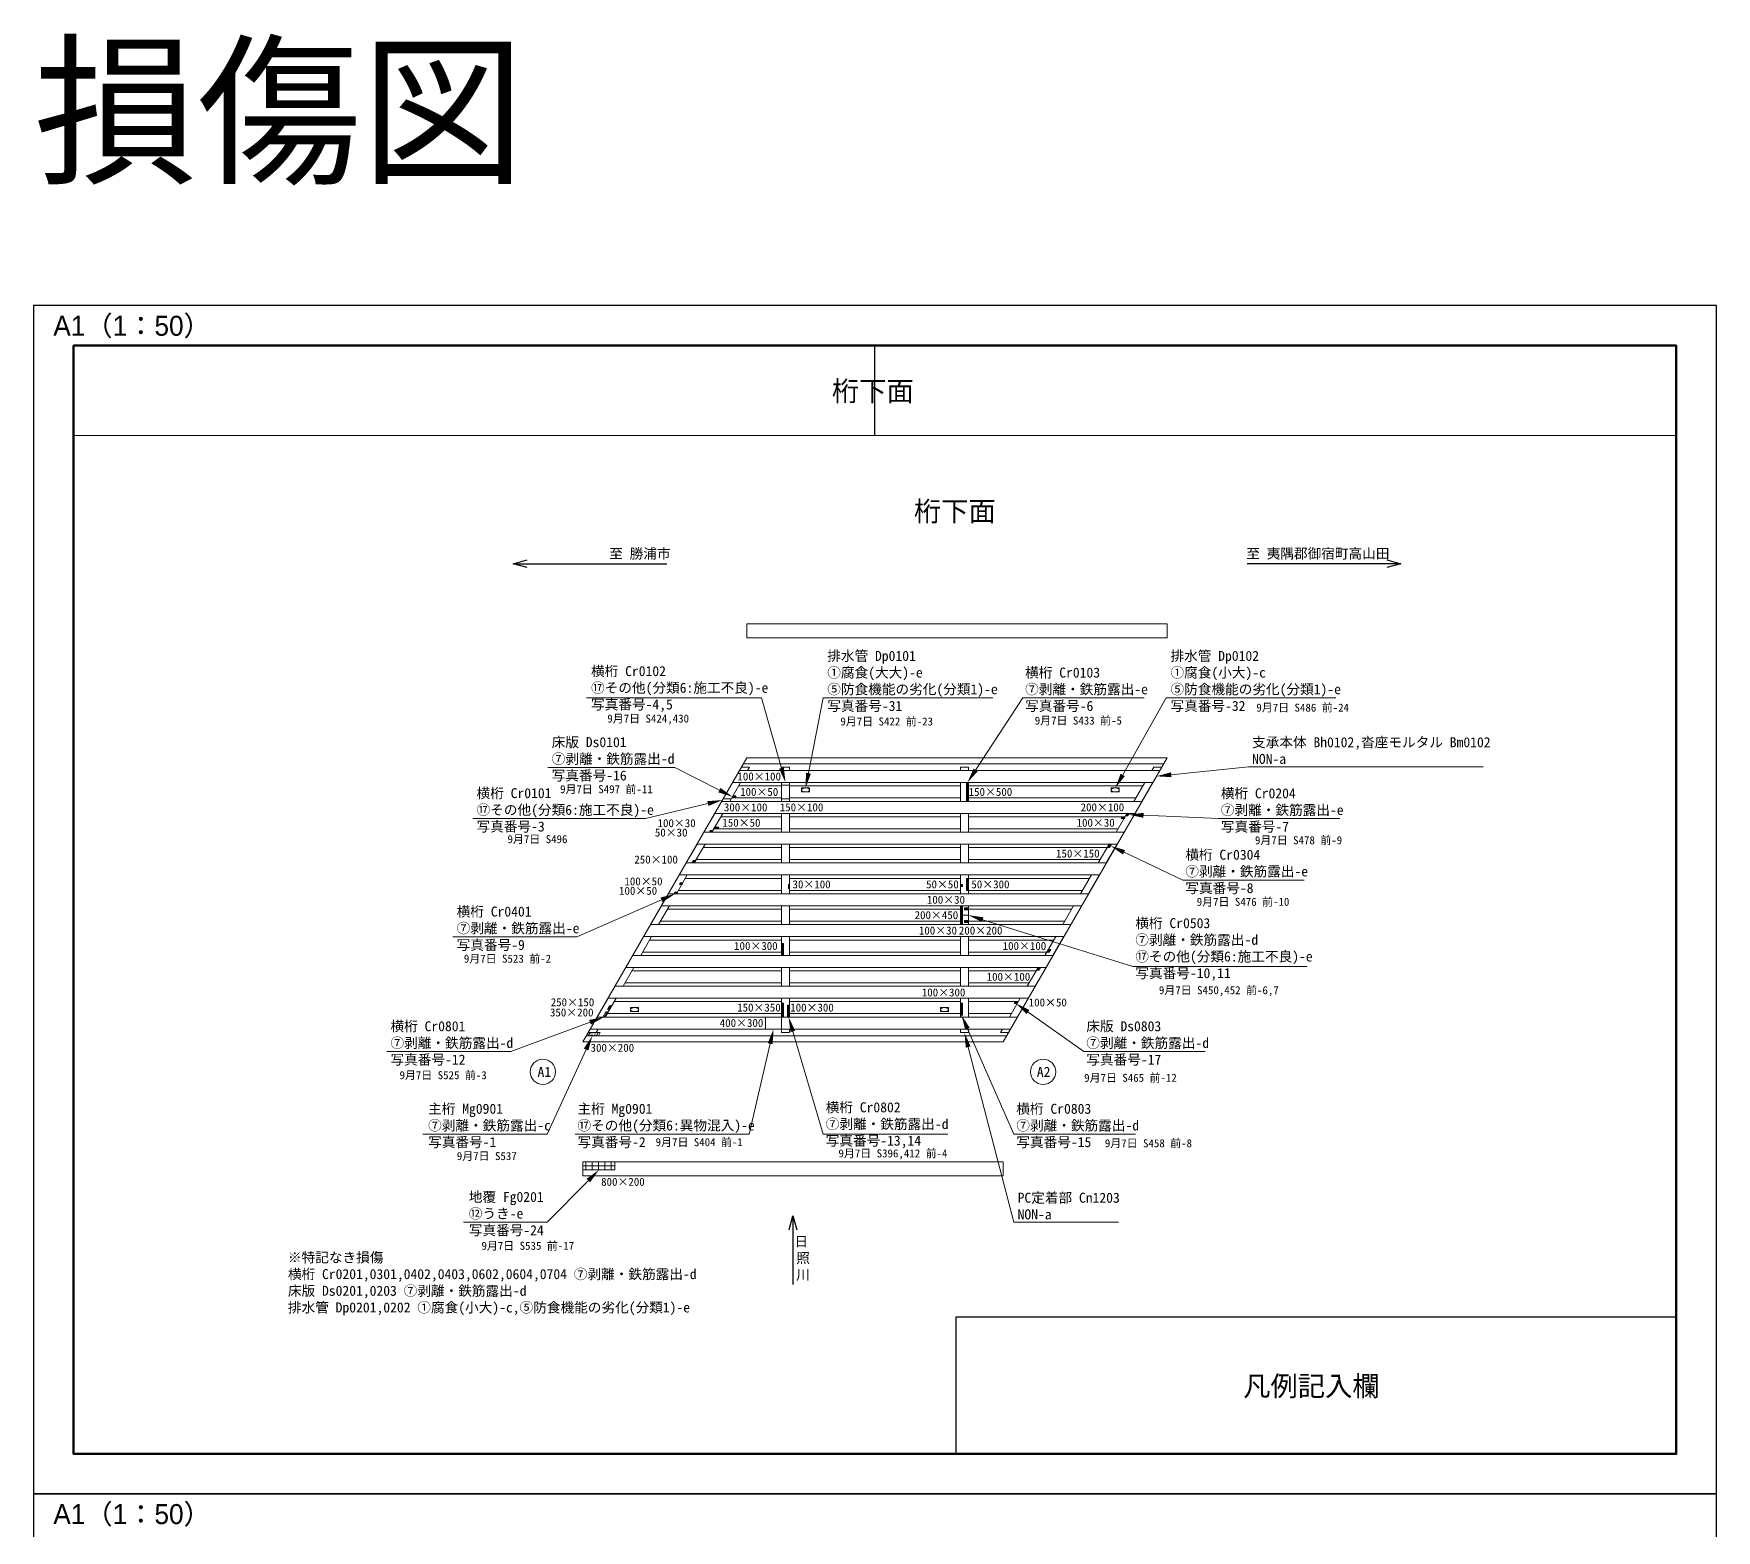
# Model space of a CAD drawing. Header units: millimetres. Extents: x 518650 to 560700, y 150326 to 246223.
# Drawn here: x 518650 to 560700, y 208817 to 246223 of the extents above; entities that cross this region are included whole.
import ezdxf
from ezdxf import colors
from ezdxf.entities.mleader import LeaderData, LeaderLine
from ezdxf.math import Vec2, Vec3

# ---------------------------------------------------------------- set-up
doc = ezdxf.new("R2010")
doc.units = ezdxf.units.MM
doc.linetypes.add('DASHED', pattern=[19.05, 12.7, -6.35])
doc.layers.get('Defpoints').update_dxf_attribs({"color": 4})
for name, color, linetype, lineweight in [('D-DCR-HCH1', 7, 'Continuous', 13), ('D-STR', 1, 'Continuous', 13), ('D-STR-HTXT', 7, 'Continuous', 13), ('D-STR-TXT', 7, 'Continuous', 13), ('D-TTL', 2, 'Continuous', 140), ('枠', 7, 'Continuous', 13)]:
    doc.layers.add(name, color=color, linetype=linetype, lineweight=lineweight)
doc.styles.add('MSゴシック', font='MS Gothic.ttf')
doc.styles.add('MtXpl__', font='MS PGothic.ttf')
doc.styles.get("Standard").update_dxf_attribs({"font": 'arial.ttf'})

# ---------------------------------------------------------------- blocks, each defined once
blk = doc.blocks.new('_Open30')
at = {"color": 0, "linetype": 'ByBlock', "lineweight": -2}
for p, q in [((-1, 0.27), (0, 0)), ((0, 0), (-1, -0.27)), ((0, 0), (-1, 0))]:
    blk.add_line(p, q, dxfattribs=at)

msp = doc.modelspace()

# ---------------------------------------------------------------- hatches: boundary and pattern name
at = {"layer": 'D-DCR-HCH1'}
h = msp.add_hatch(dxfattribs=at)
h.set_pattern_fill('ANSI31', color=256, scale=50, angle=45)
h.set_pattern_definition([(90, (-319.92, 1598.81), (-158.75, 0), [])])
h.paths.add_polyline_path([(532376, 218026), (532376, 217826), (533176, 217826), (533176, 218026)])

# ---------------------------------------------------------------- linework, layer by layer
at = {"layer": 'D-DCR-HCH1', "color": 1}
for p, q in [((541985, 227506), (541985, 227036)), ((537365, 221996), (537365, 221646)), ((537515, 221646), (537515, 221946)), ((541835, 221696), (541835, 221996))]:
    msp.add_line(p, q, dxfattribs=at)
at = {"layer": 'D-DCR-HCH1'}
for p, q in [((536123, 227146), (536198, 227146)), ((546001, 226736), (545964, 226671)), ((535597, 226309), (535572, 226266)), ((535663, 226373), (535763, 226373)), ((545836, 226629), (545911, 226629)), ((545507, 225879), (545557, 225966)), ((535165, 225561), (535128, 225496)), ((534844, 225004), (534819, 224961)), ((541985, 224811), (541985, 225111)), ((534708, 224769), (534683, 224726)), ((537525, 224961), (537525, 224861)), ((541835, 224961), (541835, 224911)), ((541835, 223956), (541835, 224426)), ((542010, 224351), (541910, 224351)), ((542010, 224031), (541910, 224031)), ((537365, 223186), (537365, 223486)), ((544038, 223336), (544001, 223271)), ((543778, 222886), (543741, 222821)), ((532980, 221776), (532905, 221646)), ((533015, 221838), (533065, 221924)), ((543168, 222009), (543243, 222009)), ((532376, 217926), (533176, 217926))]:
    msp.add_line(p, q, dxfattribs=at)
at = {"layer": 'D-DCR-HCH1', "color": 1}
for points in [[(537340, 227506), (537540, 227506), (537540, 227441), (537340, 227441)], [(541960, 227036), (542010, 227036), (542010, 227506), (541960, 227506)], [(535883, 227101), (536083, 227101), (536046, 227036), (535846, 227036)], [(537340, 227101), (537540, 227101), (537540, 227036), (537340, 227036)], [(541810, 223956), (542010, 223956), (542010, 224191), (541810, 224191)], [(537340, 221996), (537390, 221996), (537390, 221646), (537340, 221646)], [(537490, 221646), (537540, 221646), (537540, 221946), (537490, 221946)], [(541810, 221696), (541860, 221696), (541860, 221996), (541810, 221996)], [(532510, 221259), (532810, 221259), (532762, 221176), (532462, 221176)]]:
    msp.add_lwpolyline(points, close=True, dxfattribs=at)
at = {"layer": 'D-DCR-HCH1'}
for points in [[(536123, 227121), (536198, 227121), (536198, 227171), (536123, 227171)], [(545848, 226651), (545923, 226651), (545898, 226608), (545823, 226608)], [(545972, 226736), (546030, 226736), (545993, 226671), (545935, 226671)], [(535568, 226309), (535626, 226309), (535601, 226266), (535543, 226266)], [(535675, 226394), (535775, 226394), (535750, 226351), (535650, 226351)], [(545528, 225966), (545585, 225966), (545535, 225879), (545478, 225879)], [(535136, 225561), (535194, 225561), (535156, 225496), (535099, 225496)], [(534815, 225004), (534873, 225004), (534848, 224961), (534790, 224961)], [(541960, 224811), (542010, 224811), (542010, 225111), (541960, 225111)], [(534679, 224769), (534737, 224769), (534712, 224726), (534654, 224726)], [(537510, 224861), (537540, 224861), (537540, 224961), (537510, 224961)], [(541810, 224911), (541860, 224911), (541860, 224961), (541810, 224961)], [(541810, 223956), (541860, 223956), (541860, 224426), (541810, 224426)], [(541910, 224376), (541910, 224326), (542010, 224326), (542010, 224376)], [(541910, 224056), (541910, 224006), (542010, 224006), (542010, 224056)], [(537340, 223186), (537390, 223186), (537390, 223486), (537340, 223486)], [(544009, 223336), (544067, 223336), (544030, 223271), (543972, 223271)], [(543750, 222886), (543807, 222886), (543770, 222821), (543712, 222821)], [(543181, 222031), (543256, 222031), (543231, 221988), (543156, 221988)], [(532951, 221776), (533009, 221776), (532934, 221646), (532876, 221646)], [(533037, 221924), (533094, 221924), (533044, 221838), (532987, 221838)], [(537340, 221646), (536940, 221646), (536940, 221346), (537340, 221346)], [(532376, 217826), (533176, 217826), (533176, 218026), (532376, 218026)]]:
    msp.add_lwpolyline(points, close=True, dxfattribs=at)
at = {"layer": 'D-DCR-HCH1', "color": 1, "linetype": 'DASHED', "ltscale": 5}
msp.add_lwpolyline([(532548, 221247), (532758, 221247), (532724, 221189), (532514, 221189)], close=True, dxfattribs=at)
at = {"layer": 'D-DCR-HCH1'}
for centre in [(537940, 227321), (545681, 227321), (533669, 221831), (541410, 221831)]:
    msp.add_ellipse(centre, major_axis=(-100, 0), ratio=0.5, dxfattribs=at)
at = {"layer": 'D-STR', "color": 0}
for p, q in [((536475, 228126), (532376, 221026)), ((546888, 227976), (536388, 227976)), ((536475, 228126), (546975, 228126)), ((542876, 221026), (546975, 228126)), ((546617, 227506), (536117, 227506)), ((546790, 227806), (536290, 227806)), ((537340, 227121), (536095, 227121)), ((537340, 227421), (536268, 227421)), ((541810, 227421), (537540, 227421)), ((541810, 227121), (537540, 227121)), ((546368, 227421), (542010, 227421)), ((546195, 227121), (542010, 227121)), ((546172, 226736), (535672, 226736)), ((537340, 226651), (535823, 226651)), ((546346, 227036), (535846, 227036)), ((541810, 226651), (537540, 226651)), ((545923, 226651), (542010, 226651)), ((545901, 226266), (535401, 226266)), ((537340, 226351), (535650, 226351)), ((541810, 226351), (537540, 226351)), ((545750, 226351), (542010, 226351)), ((545728, 225966), (535228, 225966)), ((537340, 225881), (535379, 225881)), ((541810, 225881), (537540, 225881)), ((545479, 225881), (542010, 225881)), ((545456, 225496), (534956, 225496)), ((537340, 225581), (535205, 225581)), ((541810, 225581), (537540, 225581)), ((545305, 225581), (542010, 225581)), ((545283, 225196), (534783, 225196)), ((537340, 225111), (534934, 225111)), ((541810, 225111), (537540, 225111)), ((545034, 225111), (542010, 225111)), ((545012, 224726), (534512, 224726)), ((537340, 224811), (534761, 224811)), ((541810, 224811), (537540, 224811)), ((544861, 224811), (542010, 224811)), ((544839, 224426), (534339, 224426)), ((537340, 224341), (534490, 224341)), ((541810, 224341), (537540, 224341)), ((544590, 224341), (542010, 224341)), ((544567, 223956), (534067, 223956)), ((537340, 224041), (534316, 224041)), ((541810, 224041), (537540, 224041)), ((544416, 224041), (542010, 224041)), ((544394, 223656), (533894, 223656)), ((537340, 223571), (534045, 223571)), ((541810, 223571), (537540, 223571)), ((544145, 223571), (542010, 223571)), ((543950, 222886), (533450, 222886)), ((544123, 223186), (533623, 223186)), ((537340, 223271), (533872, 223271)), ((541810, 223271), (537540, 223271)), ((543972, 223271), (542010, 223271)), ((537340, 222501), (533427, 222501)), ((537340, 222801), (533600, 222801)), ((541810, 222801), (537540, 222801)), ((541810, 222501), (537540, 222501)), ((543700, 222801), (542010, 222801)), ((543527, 222501), (542010, 222501)), ((543505, 222116), (533005, 222116)), ((537340, 222031), (533156, 222031)), ((543678, 222416), (533178, 222416)), ((541810, 222031), (537540, 222031)), ((543256, 222031), (542010, 222031)), ((543234, 221646), (532734, 221646)), ((537340, 221731), (532983, 221731)), ((541810, 221731), (537540, 221731)), ((543083, 221731), (542010, 221731)), ((543060, 221346), (532560, 221346)), ((532376, 221026), (542876, 221026)), ((542962, 221176), (532462, 221176))]:
    msp.add_line(p, q, dxfattribs=at)
for points in [[(536475, 231476), (536475, 231126), (546975, 231126), (546975, 231476)], [(535846, 227036), (536046, 227036), (536317, 227506), (536117, 227506)], [(536290, 227806), (536490, 227806), (536540, 227893), (536340, 227893)], [(537340, 227893), (537540, 227893), (537540, 227806), (537340, 227806)], [(537340, 227506), (537540, 227506), (537540, 227036), (537340, 227036)], [(541810, 227893), (542010, 227893), (542010, 227806), (541810, 227806)], [(541810, 227506), (542010, 227506), (542010, 227036), (541810, 227036)], [(546146, 227036), (546346, 227036), (546617, 227506), (546417, 227506)], [(546590, 227806), (546790, 227806), (546840, 227893), (546640, 227893)], [(537840, 227271), (538040, 227271), (538040, 227371), (537840, 227371)], [(545581, 227271), (545781, 227271), (545781, 227371), (545581, 227371)], [(535401, 226266), (535601, 226266), (535872, 226736), (535672, 226736)], [(537340, 226736), (537540, 226736), (537540, 226266), (537340, 226266)], [(541810, 226736), (542010, 226736), (542010, 226266), (541810, 226266)], [(545701, 226266), (545901, 226266), (546172, 226736), (545972, 226736)], [(534956, 225496), (535156, 225496), (535428, 225966), (535228, 225966)], [(537340, 225966), (537540, 225966), (537540, 225496), (537340, 225496)], [(541810, 225966), (542010, 225966), (542010, 225496), (541810, 225496)], [(545256, 225496), (545456, 225496), (545728, 225966), (545528, 225966)], [(534512, 224726), (534712, 224726), (534983, 225196), (534783, 225196)], [(537340, 225196), (537540, 225196), (537540, 224726), (537340, 224726)], [(541810, 225196), (542010, 225196), (542010, 224726), (541810, 224726)], [(544812, 224726), (545012, 224726), (545283, 225196), (545083, 225196)], [(534067, 223956), (534267, 223956), (534539, 224426), (534339, 224426)], [(537340, 224426), (537540, 224426), (537540, 223956), (537340, 223956)], [(541810, 224426), (542010, 224426), (542010, 223956), (541810, 223956)], [(544367, 223956), (544567, 223956), (544839, 224426), (544639, 224426)], [(533623, 223186), (533823, 223186), (534094, 223656), (533894, 223656)], [(537340, 223656), (537540, 223656), (537540, 223186), (537340, 223186)], [(541810, 223656), (542010, 223656), (542010, 223186), (541810, 223186)], [(543923, 223186), (544123, 223186), (544394, 223656), (544194, 223656)], [(533178, 222416), (533378, 222416), (533650, 222886), (533450, 222886)], [(537340, 222886), (537540, 222886), (537540, 222416), (537340, 222416)], [(541810, 222886), (542010, 222886), (542010, 222416), (541810, 222416)], [(543478, 222416), (543678, 222416), (543950, 222886), (543750, 222886)], [(532734, 221646), (532934, 221646), (533205, 222116), (533005, 222116)], [(537340, 222116), (537540, 222116), (537540, 221646), (537340, 221646)], [(541810, 222116), (542010, 222116), (542010, 221646), (541810, 221646)], [(543034, 221646), (543234, 221646), (543505, 222116), (543305, 222116)], [(533569, 221781), (533769, 221781), (533769, 221881), (533569, 221881)], [(541310, 221781), (541510, 221781), (541510, 221881), (541310, 221881)], [(532510, 221259), (532710, 221259), (532760, 221346), (532560, 221346)], [(537340, 221346), (537540, 221346), (537540, 221259), (537340, 221259)], [(541810, 221346), (542010, 221346), (542010, 221259), (541810, 221259)], [(542810, 221259), (543010, 221259), (543060, 221346), (542860, 221346)], [(532376, 218026), (532376, 217676), (542876, 217676), (542876, 218026)]]:
    msp.add_lwpolyline(points, close=True, dxfattribs=at)
at = {"layer": 'D-STR-HTXT', "linetype": 'ByBlock', "lineweight": -2}
for p, q in [((531601, 232976), (534475, 232976)), ((551849, 232976), (548975, 232976))]:
    msp.add_line(p, q, dxfattribs=at)
for points in [[(530981, 232976), (531601, 232976)], [(552468, 232976), (551849, 232976)]]:
    msp.add_lwpolyline(points, dxfattribs=at)
at = {"layer": 'D-STR-TXT'}
for centre in [(531376, 220276), (543876, 220276)]:
    msp.add_circle(centre, 315, dxfattribs=at)
at = {"layer": 'D-TTL', "linetype": 'Continuous'}
msp.add_lwpolyline([(519650, 238426), (559700, 238426), (559700, 210726), (519650, 210726)], close=True, dxfattribs=at)
at = {"layer": 'Defpoints'}
msp.add_line((539675, 236184), (539675, 238426), dxfattribs=at)
at = {"layer": 'Defpoints', "linetype": 'Continuous'}
for points in [[(518650, 209726), (560700, 209726), (560700, 239426), (518650, 239426)], [(518650, 180026), (560700, 180026), (560700, 209726), (518650, 209726)]]:
    msp.add_lwpolyline(points, close=True, dxfattribs=at)
at = {"layer": 'Defpoints'}
msp.add_lwpolyline([(541693, 210726), (559700, 210726), (559700, 214141), (541693, 214141)], close=True, dxfattribs=at)
at = {"layer": '枠'}
msp.add_lwpolyline([(519650, 236184), (519650, 210726), (559700, 210726), (559700, 236184)], close=True, dxfattribs=at)

# ---------------------------------------------------------------- block references
at = {"layer": 'D-STR-HTXT', "lineweight": -2, "xscale": 350, "yscale": 350, "zscale": 350, "rotation": 180}
msp.add_blockref('_Open30', (530631, 232976), dxfattribs=at)
at = {"layer": 'D-STR-HTXT', "lineweight": -2, "xscale": 350, "yscale": 350, "zscale": 350}
msp.add_blockref('_Open30', (552818, 232976), dxfattribs=at)

# ---------------------------------------------------------------- texts
at = {"layer": 'D-STR-HTXT', "style": 'MSゴシック'}
for s, p in [('至 勝浦市', (533033, 233105)), ('至 夷隅郡御宿町高山田', (548952, 233106)), ('日', (537662, 215914)), ('照', (537708, 215497)), ('川', (537705, 215081))]:
    msp.add_text(s, height=250, dxfattribs=at).set_placement(p)
at = {"layer": 'D-STR-HTXT', "color": 1, "char_height": 250, "attachment_point": 7, "style": 'MSゴシック'}
for s, insert in [('横桁 Cr0102\\P⑰その他(分類6:施工不良)-e\\P写真番号-4,5', (532579, 229269)), ('横桁 Cr0103\\P⑦剥離・鉄筋露出-e\\P写真番号-6', (543427, 229269)), ('横桁 Cr0101\\P⑰その他(分類6:施工不良)-e\\P写真番号-3', (529718, 226255)), ('横桁 Cr0503\\P⑦剥離・鉄筋露出-d\\P⑰その他(分類6:施工不良)-e\\P写真番号-10,11', (546181, 222553)), ('主桁 Mg0901\\P⑦剥離・鉄筋露出-c\\P写真番号-1', (528508, 218367)), ('横桁 Cr0802\\P⑦剥離・鉄筋露出-d\\P写真番号-13,14', (538443, 218367)), ('横桁 Cr0803\\P⑦剥離・鉄筋露出-d\\P写真番号-15', (543207, 218367))]:
    msp.add_mtext_dynamic_manual_height_columns(s, width=4536.57, gutter_width=25, heights=[0], dxfattribs=dict(at, insert=insert))
at = {"layer": 'D-STR-HTXT', "char_height": 250, "attachment_point": 7, "style": 'MSゴシック'}
for s, width, insert in [('排水管 Dp0101\\P①腐食(大大)-e\\P⑤防食機能の劣化(分類1)-e\\P写真番号-31', 4536.57, (538482, 229269)), ('排水管 Dp0102\\P①腐食(小大)-c\\P⑤防食機能の劣化(分類1)-e\\P写真番号-32', 4536.57, (547059, 229269)), ('床版 Ds0101\\P⑦剥離・鉄筋露出-d\\P写真番号-16', 4536.57, (531596, 227530)), ('支承本体 Bh0102,沓座モルタル Bm0102\\PNON-a', 8255.5, (549098, 227968)), ('横桁 Cr0204\\P⑦剥離・鉄筋露出-e\\P写真番号-7', 4536.57, (548317, 226251)), ('横桁 Cr0304\\P⑦剥離・鉄筋露出-e\\P写真番号-8', 4536.57, (547430, 224716)), ('横桁 Cr0401\\P⑦剥離・鉄筋露出-e\\P写真番号-9', 4536.57, (529221, 223296)), ('横桁 Cr0801\\P⑦剥離・鉄筋露出-d\\P写真番号-12', 4536.57, (527567, 220430)), ('床版 Ds0803\\P⑦剥離・鉄筋露出-d\\P写真番号-17', 4536.57, (544956, 220430)), ('主桁 Mg0901\\P⑰その他(分類6:異物混入)-e\\P写真番号-2', 4536.57, (532240, 218367)), ('地覆 Fg0201\\P⑫うき-e\\P写真番号-24', 4536.57, (529524, 216165)), ('PC定着部 Cn1203\\PNON-a', 4536.57, (543239, 216584)), ('※特記なき損傷\\P横桁 Cr0201,0301,0402,0403,0602,0604,0704 ⑦剥離・鉄筋露出-d\\P床版 Ds0201,0203 ⑦剥離・鉄筋露出-d\\P排水管 Dp0201,0202 ①腐食(小大)-c,⑤防食機能の劣化(分類1)-e', 12443, (525004, 214191))]:
    msp.add_mtext_dynamic_manual_height_columns(s, width=width, gutter_width=25, heights=[0], dxfattribs=dict(at, insert=insert))
at = {"layer": 'D-STR-TXT'}
for s, height, style, p in [('桁下面', 500, 'MtXpl__', (538599, 237042)), ('桁下面', 500, 'MtXpl__', (540648, 234038)), ('A1', 250, 'MSゴシック', (531242, 220151)), ('A2', 250, 'MSゴシック', (543720, 220151))]:
    msp.add_text(s, height=height, dxfattribs=dict(at, style=style)).set_placement(p)
at = {"layer": 'D-STR-TXT', "style": 'MSゴシック'}
for s, width, insert, char_height, attachment_point in [('損傷図', 15707.95, (518650, 242426), 3000, 7), ('100×50', 4536.57, (536781, 227271), 200, 5), ('200×100', 4536.57, (545358, 226886), 200, 5), ('50×30', 4536.57, (534582, 226255), 200, 5), ('100×30', 4536.57, (534718, 226490), 200, 5), ('150×50', 4536.57, (536337, 226501), 200, 5), ('100×30', 4536.57, (545189, 226501), 200, 5), ('150×150', 4536.57, (544744, 225731), 200, 5), ('250×100', 4536.57, (534205, 225581), 200, 5), ('100×50', 4536.57, (533890, 225035), 200, 5), ('30×100', 4536.57, (538090, 224961), 200, 5), ('50×50', 4536.57, (541360, 224961), 200, 5), ('50×300', 4536.57, (542560, 224961), 200, 5), ('100×50', 4536.57, (533755, 224800), 200, 5), ('100×30', 4536.57, (541448, 224576), 200, 5), ('200×450', 4536.57, (541210, 224191), 200, 5), ('100×30', 4536.57, (541248, 223806), 200, 5), ('100×300', 4536.57, (536698, 223421), 200, 5), ('100×100', 4536.57, (543410, 223421), 200, 5), ('100×100', 4536.57, (543010, 222651), 200, 5), ('250×150', 4536.57, (532116, 222014), 200, 5), ('100×50', 4536.57, (543993, 222009), 200, 5), ('350×200', 4536.57, (532097, 221759), 200, 5), ('400×300', 4536.57, (536340, 221496), 200, 5), ('800×200', 4536.57, (533376, 217526), 200, 5)]:
    msp.add_mtext_dynamic_manual_height_columns(s, width=width, gutter_width=25, heights=[0], dxfattribs=dict(at, insert=insert, char_height=char_height, attachment_point=attachment_point))
at = {"layer": 'D-STR-TXT', "color": 1, "char_height": 200, "attachment_point": 5, "style": 'MSゴシック'}
for s, insert in [('100×100', (536781, 227656)), ('150×500', (542560, 227271)), ('300×100', (536443, 226886)), ('150×100', (537840, 226886)), ('200×200', (542315, 223806)), ('100×300', (541389, 222260)), ('150×350', (536775, 221881)), ('100×300', (538101, 221881)), ('300×200', (533112, 220876))]:
    msp.add_mtext_dynamic_manual_height_columns(s, width=4536.57, gutter_width=25, heights=[0], dxfattribs=dict(at, insert=insert))
at = {"layer": 'Defpoints', "style": 'MtXpl__'}
for s, p in [('A1（1：50）', (519142, 238673)), ('凡例記入欄', (548876, 212174)), ('A1（1：50）', (519142, 208973))]:
    msp.add_text(s, height=500, dxfattribs=at).set_placement(p)
at = {"layer": 'Defpoints', "char_height": 200, "attachment_point": 7, "style": 'MSゴシック'}
for s, insert in [('\\A1;9月7日 {\\A0;S424,430}', (532986, 228954)), ('\\A1;9月7日 {\\A0;S433 前-5}', (543667, 228932)), ('\\A1;9月7日 S486 前-24', (549205, 229256)), ('\\A1;9月7日 {\\A0;S422 前-23}', (538810, 228910)), ('\\A1;9月7日 {\\A0;S497 前-11}', (531806, 227218)), ('\\A1;9月7日 {\\A0;S496}', (530492, 225969)), ('\\A1;9月7日 {\\A0;S478 前-9}', (549170, 225942)), ('\\A1;9月7日 {\\A0;S476 前-10}', (547715, 224403)), ('\\A1;9月7日 {\\A0;S523 前-2}', (529401, 222982)), ('\\A1;9月7日 {\\A0;S450,452 前-6,7}', (546770, 222165)), ('\\A1;9月7日 {\\A0;S525 前-3}', (527793, 220070)), ('\\A1;9月7日 {\\A0;S465 前-12}', (544902, 220004)), ('\\A1;9月7日 {\\A0;S537}', (529225, 218048)), ('\\A1;9月7日 {\\A0;S404 前-1}', (534193, 218396)), ('\\A1;9月7日 {\\A0;S396,412 前-4}', (538762, 218087)), ('\\A1;9月7日 {\\A0;S458 前-8}', (545419, 218368)), ('\\A1;9月7日 {\\A0;S535 前-17}', (529841, 215806))]:
    msp.add_mtext_dynamic_manual_height_columns(s, width=4536.57, gutter_width=25, heights=[0], dxfattribs=dict(at, insert=insert))

# ---------------------------------------------------------------- leaders
at = {"layer": 'D-STR-HTXT', "color": 1}
ml = msp.add_multileader_mtext('Standard', dxfattribs=at)
ml.set_content('')
ml.set_leader_properties(color=256, linetype='ByLayer', lineweight=13)
ml.build(insert=Vec2(0, 0))
ml.multileader.update_dxf_attribs({"text_left_attachment_type": 8, "text_right_attachment_type": 5, "dogleg_length": 5000, "arrow_head_size": 375})
ctx = ml.context
ctx.base_point, ctx.char_height, ctx.arrow_head_size, ctx.landing_gap_size, ctx.plane_origin = Vec3(532465, 229622), 100, 375, 1, Vec3(542272, 228755)
ctx.left_attachment, ctx.right_attachment = 8, 5
notes = []
notes.append((ctx, [(0, (1, 1, 0), (536842, 229622), (-1, 0), 4378, [(0, [(537440, 227506)], 0, [])])]))
ctx.mtext, ml.multileader.dxf.content_type = None, 0
at = {"layer": 'D-STR-HTXT'}
ml = msp.add_multileader_mtext('Standard', dxfattribs=at)
ml.set_content('')
ml.set_leader_properties(color=256, linetype='ByLayer', lineweight=13)
ml.build(insert=Vec2(0, 0))
ml.multileader.update_dxf_attribs({"text_left_attachment_type": 8, "text_right_attachment_type": 5, "dogleg_length": 5000, "arrow_head_size": 375})
ctx = ml.context
ctx.base_point, ctx.char_height, ctx.arrow_head_size, ctx.landing_gap_size, ctx.plane_origin = Vec3(542617, 229622), 100, 375, 1, Vec3(534169, 228755)
ctx.left_attachment, ctx.right_attachment = 8, 5
notes.append((ctx, [(0, (1, 1, 0), (538376, 229622), (1, 0), 4241, [(0, [(537940, 227371)], 0, [])])]))
ctx.mtext, ml.multileader.dxf.content_type = None, 0
at = {"layer": 'D-STR-HTXT', "color": 1}
ml = msp.add_multileader_mtext('Standard', dxfattribs=at)
ml.set_content('')
ml.set_leader_properties(color=256, linetype='ByLayer', lineweight=13)
ml.build(insert=Vec2(0, 0))
ml.multileader.update_dxf_attribs({"text_left_attachment_type": 8, "text_right_attachment_type": 5, "dogleg_length": 5000, "arrow_head_size": 375})
ctx = ml.context
ctx.base_point, ctx.char_height, ctx.arrow_head_size, ctx.landing_gap_size, ctx.plane_origin = Vec3(546401, 229622), 100, 375, 1, Vec3(542290, 228755)
ctx.left_attachment, ctx.right_attachment = 8, 5
notes.append((ctx, [(0, (1, 1, 0), (543367, 229622), (1, 0), 3034, [(0, [(541985, 227506)], 0, [])])]))
ctx.mtext, ml.multileader.dxf.content_type = None, 0
at = {"layer": 'D-STR-HTXT'}
ml = msp.add_multileader_mtext('Standard', dxfattribs=at)
ml.set_content('')
ml.set_leader_properties(color=256, linetype='ByLayer', lineweight=13)
ml.build(insert=Vec2(0, 0))
ml.multileader.update_dxf_attribs({"text_left_attachment_type": 8, "text_right_attachment_type": 5, "dogleg_length": 5000, "arrow_head_size": 375})
ctx = ml.context
ctx.base_point, ctx.char_height, ctx.arrow_head_size, ctx.landing_gap_size, ctx.plane_origin = Vec3(551194, 229622), 100, 375, 1, Vec3(542746, 228755)
ctx.left_attachment, ctx.right_attachment = 8, 5
notes.append((ctx, [(0, (1, 1, 0), (546953, 229622), (1, 0), 4241, [(0, [(545681, 227371)], 0, [])])]))
ctx.mtext, ml.multileader.dxf.content_type = None, 0
ml = msp.add_multileader_mtext('Standard', dxfattribs=at)
ml.set_content('')
ml.set_leader_properties(color=256, linetype='ByLayer', lineweight=13)
ml.build(insert=Vec2(0, 0))
ml.multileader.update_dxf_attribs({"text_left_attachment_type": 8, "text_right_attachment_type": 5, "dogleg_length": 5000, "arrow_head_size": 375})
ctx = ml.context
ctx.base_point, ctx.char_height, ctx.arrow_head_size, ctx.landing_gap_size, ctx.plane_origin = Vec3(531502, 227884), 100, 375, 1, Vec3(540102, 227017)
ctx.left_attachment, ctx.right_attachment = 8, 5
notes.append((ctx, [(0, (1, 1, 0), (534672, 227884), (-1, 0), 3170, [(0, [(536123, 227146)], 0, [])])]))
ctx.mtext, ml.multileader.dxf.content_type = None, 0
ml = msp.add_multileader_mtext('Standard', dxfattribs=at)
ml.set_content('')
ml.set_leader_properties(color=256, linetype='ByLayer', lineweight=13)
ml.build(insert=Vec2(0, 0))
ml.multileader.update_dxf_attribs({"text_left_attachment_type": 8, "text_right_attachment_type": 5, "dogleg_length": 5000, "arrow_head_size": 375})
ctx = ml.context
ctx.base_point, ctx.char_height, ctx.arrow_head_size, ctx.landing_gap_size, ctx.plane_origin = Vec3(554876, 227903), 100, 375, 1, Vec3(547929, 227035)
ctx.left_attachment, ctx.right_attachment = 8, 5
notes.append((ctx, [(0, (1, 1, 0), (549006, 227903), (1, 0), 5870, [(0, [(546707, 227663)], 0, [])])]))
ctx.mtext, ml.multileader.dxf.content_type = None, 0
at = {"layer": 'D-STR-HTXT', "color": 1}
ml = msp.add_multileader_mtext('Standard', dxfattribs=at)
ml.set_content('')
ml.set_leader_properties(color=256, linetype='ByLayer', lineweight=13)
ml.build(insert=Vec2(0, 0))
ml.multileader.update_dxf_attribs({"text_left_attachment_type": 8, "text_right_attachment_type": 5, "dogleg_length": 5000, "arrow_head_size": 375})
ctx = ml.context
ctx.base_point, ctx.char_height, ctx.arrow_head_size, ctx.landing_gap_size, ctx.plane_origin = Vec3(529622, 226609), 100, 375, 1, Vec3(539365, 225741)
ctx.left_attachment, ctx.right_attachment = 8, 5
notes.append((ctx, [(0, (1, 1, 0), (533936, 226609), (-1, 0), 4314, [(0, [(535864, 227068)], 0, [])])]))
ctx.mtext, ml.multileader.dxf.content_type = None, 0
at = {"layer": 'D-STR-HTXT'}
ml = msp.add_multileader_mtext('Standard', dxfattribs=at)
ml.set_content('')
ml.set_leader_properties(color=256, linetype='ByLayer', lineweight=13)
ml.build(insert=Vec2(0, 0))
ml.multileader.update_dxf_attribs({"text_left_attachment_type": 8, "text_right_attachment_type": 5, "dogleg_length": 5000, "arrow_head_size": 375})
ctx = ml.context
ctx.base_point, ctx.char_height, ctx.arrow_head_size, ctx.landing_gap_size, ctx.plane_origin = Vec3(551290, 226605), 100, 375, 1, Vec3(547180, 225738)
ctx.left_attachment, ctx.right_attachment = 8, 5
notes.append((ctx, [(0, (1, 1, 0), (548257, 226605), (1, 0), 3034, [(0, [(546011, 226704)], 0, [])])]))
ctx.mtext, ml.multileader.dxf.content_type = None, 0
ml = msp.add_multileader_mtext('Standard', dxfattribs=at)
ml.set_content('')
ml.set_leader_properties(color=256, linetype='ByLayer', lineweight=13)
ml.build(insert=Vec2(0, 0))
ml.multileader.update_dxf_attribs({"text_left_attachment_type": 8, "text_right_attachment_type": 5, "dogleg_length": 5000, "arrow_head_size": 375})
ctx = ml.context
ctx.base_point, ctx.char_height, ctx.arrow_head_size, ctx.landing_gap_size, ctx.plane_origin = Vec3(550404, 225069), 100, 375, 1, Vec3(546293, 224202)
ctx.left_attachment, ctx.right_attachment = 8, 5
notes.append((ctx, [(0, (1, 1, 0), (547370, 225069), (1, 0), 3034, [(0, [(545560, 225923)], 0, [])])]))
ctx.mtext, ml.multileader.dxf.content_type = None, 0
ml = msp.add_multileader_mtext('Standard', dxfattribs=at)
ml.set_content('')
ml.set_leader_properties(color=256, linetype='ByLayer', lineweight=13)
ml.build(insert=Vec2(0, 0))
ml.multileader.update_dxf_attribs({"text_left_attachment_type": 8, "text_right_attachment_type": 5, "dogleg_length": 5000, "arrow_head_size": 375})
ctx = ml.context
ctx.base_point, ctx.char_height, ctx.arrow_head_size, ctx.landing_gap_size, ctx.plane_origin = Vec3(529129, 223650), 100, 375, 1, Vec3(537657, 222782)
ctx.left_attachment, ctx.right_attachment = 8, 5
notes.append((ctx, [(0, (1, 1, 0), (532228, 223650), (-1, 0), 3099, [(0, [(534683, 224726)], 0, [])])]))
ctx.mtext, ml.multileader.dxf.content_type = None, 0
at = {"layer": 'D-STR-HTXT', "color": 1}
ml = msp.add_multileader_mtext('Standard', dxfattribs=at)
ml.set_content('')
ml.set_leader_properties(color=256, linetype='ByLayer', lineweight=13)
ml.build(insert=Vec2(0, 0))
ml.multileader.update_dxf_attribs({"text_left_attachment_type": 8, "text_right_attachment_type": 5, "dogleg_length": 5000, "arrow_head_size": 375})
ctx = ml.context
ctx.base_point, ctx.char_height, ctx.arrow_head_size, ctx.landing_gap_size, ctx.plane_origin = Vec3(550479, 222907), 100, 375, 1, Vec3(545044, 222039)
ctx.left_attachment, ctx.right_attachment = 8, 5
notes.append((ctx, [(0, (1, 1, 0), (546121, 222907), (1, 0), 4357, [(0, [(542010, 224191)], 0, [])])]))
ctx.mtext, ml.multileader.dxf.content_type = None, 0
at = {"layer": 'D-STR-HTXT'}
ml = msp.add_multileader_mtext('Standard', dxfattribs=at)
ml.set_content('')
ml.set_leader_properties(color=256, linetype='ByLayer', lineweight=13)
ml.build(insert=Vec2(0, 0))
ml.multileader.update_dxf_attribs({"text_left_attachment_type": 8, "text_right_attachment_type": 5, "dogleg_length": 5000, "arrow_head_size": 375})
ctx = ml.context
ctx.base_point, ctx.char_height, ctx.arrow_head_size, ctx.landing_gap_size, ctx.plane_origin = Vec3(527475, 220784), 100, 375, 1, Vec3(536002, 219917)
ctx.left_attachment, ctx.right_attachment = 8, 5
notes.append((ctx, [(0, (1, 1, 0), (530573, 220784), (-1, 0), 3099, [(0, [(532905, 221646)], 0, [])])]))
ctx.mtext, ml.multileader.dxf.content_type = None, 0
at = {"layer": 'D-STR-HTXT', "color": 1}
ml = msp.add_multileader_mtext('Standard', dxfattribs=at)
ml.set_content('')
ml.set_leader_properties(color=256, linetype='ByLayer', lineweight=13)
ml.build(insert=Vec2(0, 0))
ml.multileader.update_dxf_attribs({"text_left_attachment_type": 8, "text_right_attachment_type": 5, "dogleg_length": 5000, "arrow_head_size": 375})
ctx = ml.context
ctx.base_point, ctx.char_height, ctx.arrow_head_size, ctx.landing_gap_size, ctx.plane_origin = Vec3(541498, 218720), 100, 375, 1, Vec3(537306, 217853)
ctx.left_attachment, ctx.right_attachment = 8, 5
notes.append((ctx, [(0, (1, 1, 0), (538383, 218720), (1, 0), 3114, [(0, [(537515, 221646)], 0, [])])]))
ctx.mtext, ml.multileader.dxf.content_type = None, 0
ml = msp.add_multileader_mtext('Standard', dxfattribs=at)
ml.set_content('')
ml.set_leader_properties(color=256, linetype='ByLayer', lineweight=13)
ml.build(insert=Vec2(0, 0))
ml.multileader.update_dxf_attribs({"text_left_attachment_type": 8, "text_right_attachment_type": 5, "dogleg_length": 5000, "arrow_head_size": 375})
ctx = ml.context
ctx.base_point, ctx.char_height, ctx.arrow_head_size, ctx.landing_gap_size, ctx.plane_origin = Vec3(546181, 218720), 100, 375, 1, Vec3(542070, 217853)
ctx.left_attachment, ctx.right_attachment = 8, 5
notes.append((ctx, [(0, (1, 1, 0), (543147, 218720), (1, 0), 3034, [(0, [(541835, 221696)], 0, [])])]))
ctx.mtext, ml.multileader.dxf.content_type = None, 0
at = {"layer": 'D-STR-HTXT'}
ml = msp.add_multileader_mtext('Standard', dxfattribs=at)
ml.set_content('')
ml.set_leader_properties(color=256, linetype='ByLayer', lineweight=13)
ml.build(insert=Vec2(0, 0))
ml.multileader.update_dxf_attribs({"text_left_attachment_type": 8, "text_right_attachment_type": 5, "dogleg_length": 5000, "arrow_head_size": 375})
ctx = ml.context
ctx.base_point, ctx.char_height, ctx.arrow_head_size, ctx.landing_gap_size, ctx.plane_origin = Vec3(547929, 220784), 100, 375, 1, Vec3(543819, 219917)
ctx.left_attachment, ctx.right_attachment = 8, 5
notes.append((ctx, [(0, (1, 1, 0), (544896, 220784), (1, 0), 3034, [(0, [(543193, 221988)], 0, [])])]))
ctx.mtext, ml.multileader.dxf.content_type = None, 0
ml = msp.add_multileader_mtext('Standard', dxfattribs=at)
ml.set_content('')
ml.set_leader_properties(color=256, linetype='ByLayer', lineweight=13)
ml.build(insert=Vec2(0, 0))
ml.multileader.update_dxf_attribs({"text_left_attachment_type": 8, "text_right_attachment_type": 5, "dogleg_length": 5000, "arrow_head_size": 375})
ctx = ml.context
ctx.base_point, ctx.char_height, ctx.arrow_head_size, ctx.landing_gap_size, ctx.plane_origin = Vec3(532180, 218720), 100, 375, 1, Vec3(541962, 217853)
ctx.left_attachment, ctx.right_attachment = 8, 5
notes.append((ctx, [(0, (1, 1, 0), (536533, 218720), (-1, 0), 4352, [(0, [(537140, 221346)], 0, [])])]))
ctx.mtext, ml.multileader.dxf.content_type = None, 0
ml = msp.add_multileader_mtext('Standard', dxfattribs=at)
ml.set_content('')
ml.set_leader_properties(color=256, linetype='ByLayer', lineweight=13)
ml.build(insert=Vec2(0, 0))
ml.multileader.update_dxf_attribs({"text_left_attachment_type": 8, "text_right_attachment_type": 5, "dogleg_length": 5000, "arrow_head_size": 375})
ctx = ml.context
ctx.base_point, ctx.char_height, ctx.arrow_head_size, ctx.landing_gap_size, ctx.plane_origin = Vec3(545758, 216518), 100, 375, 1, Vec3(542070, 215651)
ctx.left_attachment, ctx.right_attachment = 8, 5
notes.append((ctx, [(0, (1, 1, 0), (543147, 216518), (1, 0), 2611, [(0, [(541910, 221259)], 0, [])])]))
ctx.mtext, ml.multileader.dxf.content_type = None, 0
at = {"layer": 'D-STR-HTXT', "color": 1}
ml = msp.add_multileader_mtext('Standard', dxfattribs=at)
ml.set_content('')
ml.set_leader_properties(color=256, linetype='ByLayer', lineweight=13)
ml.build(insert=Vec2(0, 0))
ml.multileader.update_dxf_attribs({"text_left_attachment_type": 8, "text_right_attachment_type": 5, "dogleg_length": 5000, "arrow_head_size": 375})
ctx = ml.context
ctx.base_point, ctx.char_height, ctx.arrow_head_size, ctx.landing_gap_size, ctx.plane_origin = Vec3(528375, 218720), 100, 375, 1, Vec3(537111, 217853)
ctx.left_attachment, ctx.right_attachment = 8, 5
notes.append((ctx, [(0, (1, 1, 0), (531481, 218720), (-1, 0), 3106, [(0, [(532612, 221176)], 0, [])])]))
ctx.mtext, ml.multileader.dxf.content_type = None, 0
at = {"layer": 'D-STR-HTXT'}
ml = msp.add_multileader_mtext('Standard', dxfattribs=at)
ml.set_content('')
ml.set_leader_properties(color=256, linetype='ByLayer', lineweight=13)
ml.build(insert=Vec2(0, 0))
ml.multileader.update_dxf_attribs({"text_left_attachment_type": 8, "text_right_attachment_type": 5, "dogleg_length": 5000, "arrow_head_size": 375})
ctx = ml.context
ctx.base_point, ctx.char_height, ctx.arrow_head_size, ctx.landing_gap_size, ctx.plane_origin = Vec3(529391, 216518), 100, 375, 1, Vec3(537111, 215651)
ctx.left_attachment, ctx.right_attachment = 8, 5
notes.append((ctx, [(0, (1, 1, 0), (531481, 216518), (-1, 0), 2090, [(0, [(532776, 217826)], 0, [])])]))
ctx.mtext, ml.multileader.dxf.content_type = None, 0
ml = msp.add_multileader_mtext('Standard', dxfattribs=at)
ml.set_content('')
ml.set_leader_properties()
ml.set_arrow_properties(name='OPEN30')
ml.build(insert=Vec2(0, 0))
ml.multileader.update_dxf_attribs({"text_left_attachment_type": 6, "text_right_attachment_type": 6, "dogleg_length": 2000, "arrow_head_size": 350})
ctx = ml.context
ctx.base_point, ctx.char_height, ctx.arrow_head_size, ctx.landing_gap_size, ctx.plane_origin, ctx.plane_x_axis, ctx.plane_y_axis = Vec3(537626, 214962), 84, 350, 2.8, Vec3(541586, 221863), Vec3(0, 1), Vec3(-1, 0)
ctx.left_attachment, ctx.right_attachment = 6, 6
notes.append((ctx, [(0, (1, 1, 0), (537626, 215706), (0, -1), 745, [(0, [(537626, 216676)], 0, [])])]))
ctx.mtext, ml.multileader.dxf.content_type = None, 0
for ctx, leaders in notes:
    for number, flags, end, landing, length, lines in leaders:
        leader = LeaderData()
        leader.index, (leader.has_last_leader_line, leader.has_dogleg_vector, leader.attachment_direction) = number, flags
        leader.last_leader_point, leader.dogleg_vector, leader.dogleg_length = Vec3(end), Vec3(landing), length
        for number, points, colour, breaks in lines:
            line = LeaderLine()
            line.index, line.vertices, line.color, line.breaks = number, Vec3.list(points), colors.encode_raw_color(colour), breaks
            leader.lines.append(line)
        ctx.leaders.append(leader)

doc.saveas('drawing.dxf')
